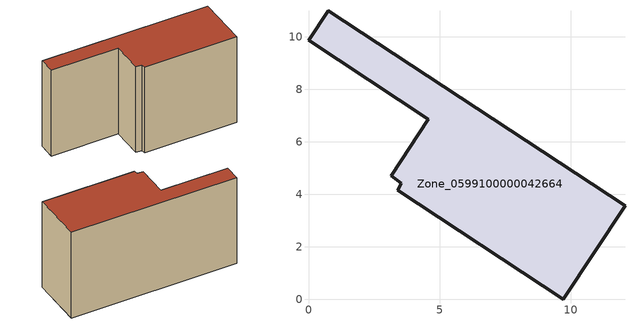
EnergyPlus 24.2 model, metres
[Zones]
Zone_0599100000042664
 floor ground (C_G): 3.53,4.43 3.15,4.71 4.57,6.87 0,9.87 0.75,11 12.06,3.57 9.71,0 3.4,4.16 z0
 wall outside (C_F): 12.06,3.57 0.75,11 0,9.87 4.57,6.87 3.15,4.71 3.53,4.43 3.4,4.16 9.71,0 12.06,3.57 z0:7.53
 roof outside (C_R): 3.15,4.71 3.53,4.43 3.4,4.16 9.71,0 12.06,3.57 0.75,11 0,9.87 4.57,6.87 z7.53
[BUILDING]
Pand.0599100000042664: North Axis=0; Terrain=City; Loads Convergence Tolerance Value=0.04; Temperature Convergence Tolerance Value=0.4; Solar Distribution=FullExterior; Maximum Number of Warmup Days=25; Minimum Number of Warmup Days=1
[Site:Location]
Rotterdam.The.Hague.AP_ZH_NLD Design_Conditions: Latitude=51.96; Longitude=4.45; Time Zone=1; Elevation=-4.5
[SITE:GROUNDTEMPERATURE:BUILDINGSURFACE]
18, 18, 18, 18, 18, 18, 18, 18, 18, 18, 18, 18
[MATERIAL] Thermal Absorptance=0.9; Solar Absorptance=0.7; Visible Absorptance=0.7
Name | Roughness | Thickness | Conductivity | Density | Specific Heat
G.TC.1946 | MediumSmooth | 0.15 | 1 | 540 | 1210
F.TC.1946 | Rough | 0.3 | 0.857143 | 1920 | 840
R.TC.1946 | MediumRough | 0.2 | 0.909091 | 1500 | 1000
[CONSTRUCTION]
C_G: G.TC.1946
C_F: F.TC.1946
C_R: R.TC.1946
[ZONE]
Zone_0599100000042664: Type=1; Multiplier=1; Ceiling Height=Autocalculate; Volume=Autocalculate; Floor Area=autocalculate; Part of Total Floor Area=Yes
[ZONEINFILTRATION:DESIGNFLOWRATE]
Infil_Zone_0599100000042664: Zone or ZoneList or Space or SpaceList=Zone_0599100000042664; Schedule=AlwaysOn; Design Flow Rate Calculation Method=Flow/Area; Flow Rate per Floor Area=0.003; Constant Term Coefficient=1; Temperature Term Coefficient=0; Velocity Term Coefficient=0; Velocity Squared Term Coefficient=0
[HVACTEMPLATE:ZONE:IDEALLOADSAIRSYSTEM]
Zone_0599100000042664: Maximum Heating Supply Air Temperature=50; Minimum Cooling Supply Air Temperature=13; Maximum Heating Supply Air Humidity Ratio=0.0156; Minimum Cooling Supply Air Humidity Ratio=0.0077; Heating Limit=NoLimit; Cooling Limit=NoLimit; Dehumidification Control Type=ConstantSensibleHeatRatio; Cooling Sensible Heat Ratio=0.7; Dehumidification Setpoint=60; Humidification Control Type=None; Humidification Setpoint=30; Outdoor Air Method=None; Outdoor Air Flow Rate per Person=0.00944; Outdoor Air Flow Rate per Zone Floor Area=0; Outdoor Air Flow Rate per Zone=0; Demand Controlled Ventilation Type=None; Outdoor Air Economizer Type=NoEconomizer; Heat Recovery Type=None; Sensible Heat Recovery Effectiveness=0.7; Latent Heat Recovery Effectiveness=0.65
[ZONECONTROL:THERMOSTAT]
ThermostatControl_Zone_0599100000042664: Zone or ZoneList=Zone_0599100000042664; Control Type Schedule=DualSetpointControlType; Control 1=Thermostat_Zone_0599100000042664; Temperature Difference Between Cutout And Setpoint=0
[THERMOSTATSETPOINT:DUALSETPOINT]
Thermostat_Zone_0599100000042664: Heating Setpoint Temperature Schedule=HeatingSetpoint_Zone_0599100000042664; Cooling Setpoint Temperature Schedule=CoolingSetpoint_Zone_0599100000042664
[SCHEDULE:COMPACT]
HeatingSetpoint_Zone_0599100000042664: Through: 12/31, For: AllDays, Until: 24:00, 21
CoolingSetpoint_Zone_0599100000042664: Through: 12/31, For: AllDays, Until: 24:00, 24
DualSetpointControlType: Through: 12/31, For: AllDays, Until: 24:00, 4
AlwaysOn: Through: 12/31, For: AllDays, Until: 24:00, 1
